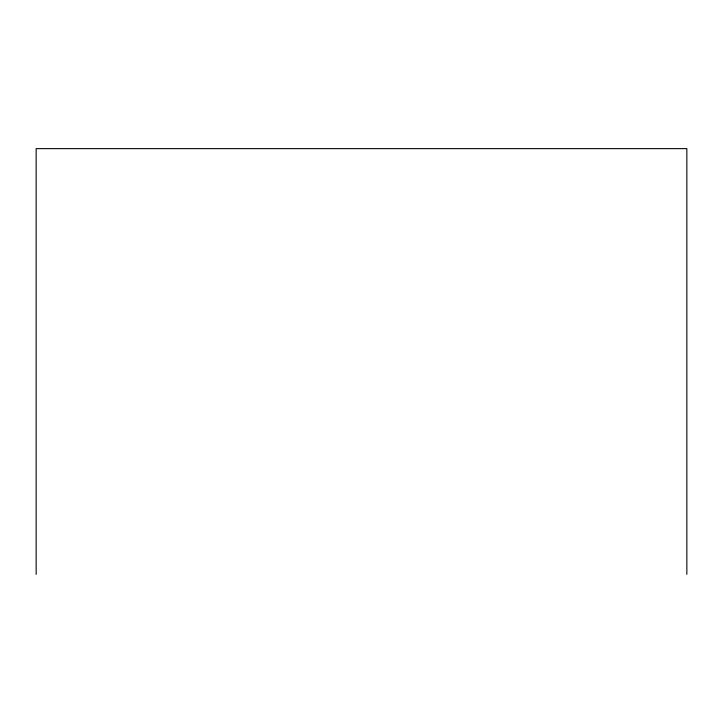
<?xml version="1.0" encoding="UTF-8"?>
<svg xmlns="http://www.w3.org/2000/svg" width="723" height="723" viewBox="0 0 723 723"><rect width="100%" height="100%" fill="white"/><g stroke="black" fill="none" stroke-linecap="round" stroke-linejoin="round"><path stroke-width="1.08" d="M686.85 574.369L686.85 148.631L36.15 148.631L36.15 574.369"/></g></svg>
